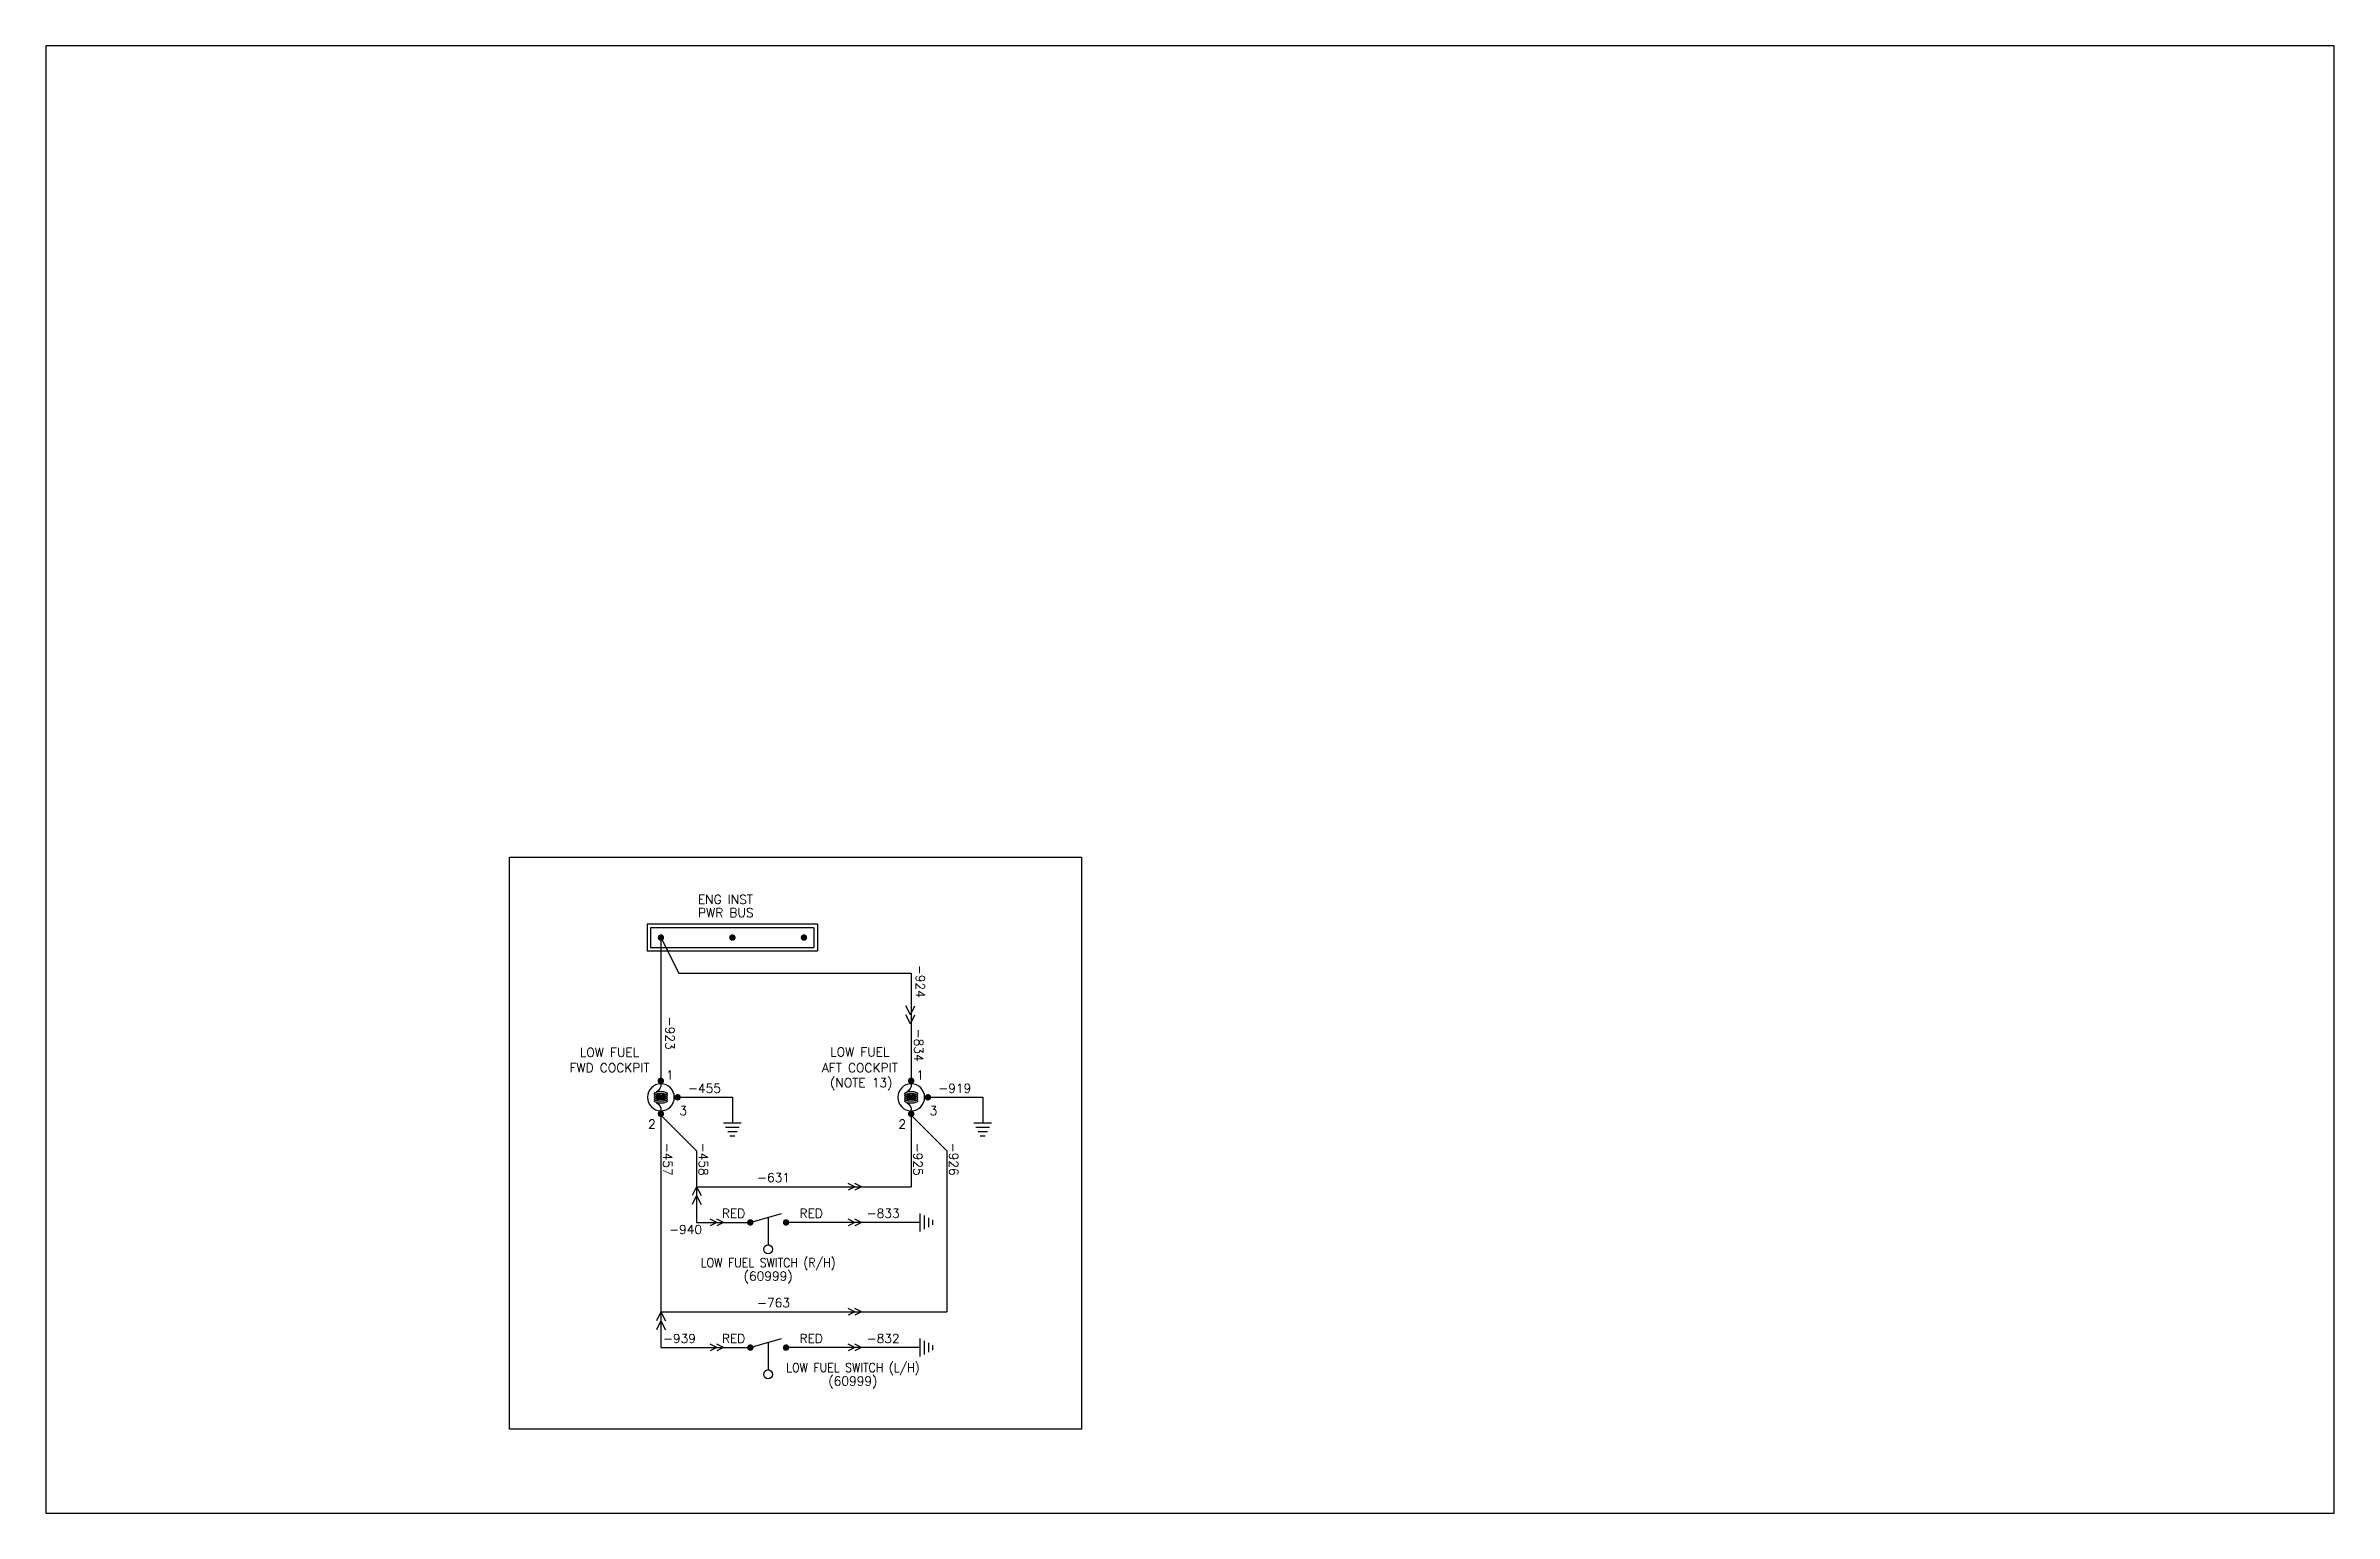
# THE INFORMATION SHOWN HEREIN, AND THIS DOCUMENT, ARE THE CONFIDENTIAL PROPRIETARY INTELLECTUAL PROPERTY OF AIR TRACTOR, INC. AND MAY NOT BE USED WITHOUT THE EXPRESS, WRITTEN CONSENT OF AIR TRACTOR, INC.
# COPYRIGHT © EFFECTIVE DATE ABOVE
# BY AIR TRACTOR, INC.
# Model space of a CAD drawing. Extents: x 0 to 32, y 0 to 20.5.
import ezdxf
from ezdxf.enums import TextEntityAlignment as Align

# ---------------------------------------------------------------- set-up
doc = ezdxf.new("R2010")
doc.units = 0
doc.header["$LTSCALE"] = 0.3
doc.header["$MEASUREMENT"] = 0
for name, color, linetype in [('1', 1, 'CONTINUOUS'), ('N', 2, 'CONTINUOUS'), ('NOTES', 2, 'CONTINUOUS'), ('TB Border', 9, 'CONTINUOUS'), ('W', 11, 'CONTINUOUS'), ('WIRE', 11, 'CONTINUOUS')]:
    doc.layers.add(name, color=color, linetype=linetype)
doc.styles.add('130', font='ROMANS', dxfattribs={"height": 0.125})

# ---------------------------------------------------------------- blocks, each defined once
blk = doc.blocks.new('LIGHT')
at = {"layer": '1', "const_width": 0.045}
for points in [[(-0.208, 0, -1), (-0.253, 0, -1)], [(0.208, 0, 1), (0.253, 0, 1)]]:
    blk.add_lwpolyline(points, format="xyb", close=True, dxfattribs=at)
at = {"layer": '1', "color": 4}
for points in [[(-0.055, -0.088, 0.236857), (-0.046, -0.084, 0.085474), (-0.035, -0.062, 0.043091), (-0.03, -0.036, 0.031808), (-0.027, 0, 0.031808), (-0.03, 0.036, 0.043091), (-0.035, 0.062, 0.085474), (-0.046, 0.084, 0.236857), (-0.055, 0.088, 0.236857), (-0.063, 0.084, 0.085474), (-0.074, 0.062, 0.043091), (-0.08, 0.036, 0.031808), (-0.082, 0, 0.031808), (-0.08, -0.036, 0.043091), (-0.074, -0.062, 0.085474), (-0.063, -0.084, 0.236857)], [(-0.028, -0.088, 0.236857), (-0.019, -0.084, 0.085474), (-0.008, -0.062, 0.043091), (-0.003, -0.036, 0.031808), (0, 0, 0.031808), (-0.003, 0.036, 0.043091), (-0.008, 0.062, 0.085474), (-0.019, 0.084, 0.236857), (-0.028, 0.088, 0.236857), (-0.036, 0.084, 0.085474), (-0.047, 0.062, 0.043091), (-0.053, 0.036, 0.031808), (-0.055, 0, 0.031808), (-0.053, -0.036, 0.043091), (-0.047, -0.062, 0.085474), (-0.036, -0.084, 0.236857)], [(0, -0.088, 0.236857), (0.008, -0.084, 0.085474), (0.019, -0.062, 0.043091), (0.025, -0.036, 0.031808), (0.027, 0, 0.031808), (0.025, 0.036, 0.043091), (0.019, 0.062, 0.085474), (0.008, 0.084, 0.236857), (0, 0.088, 0.236857), (-0.008, 0.084, 0.085474), (-0.019, 0.062, 0.043091), (-0.025, 0.036, 0.031808), (-0.027, 0, 0.031808), (-0.025, -0.036, 0.043091), (-0.019, -0.062, 0.085474), (-0.008, -0.084, 0.236857)], [(0.028, -0.088, 0.236857), (0.037, -0.084, 0.085474), (0.048, -0.062, 0.043091), (0.053, -0.036, 0.031808), (0.056, 0, 0.031808), (0.053, 0.036, 0.043091), (0.048, 0.062, 0.085474), (0.037, 0.084, 0.236857), (0.028, 0.088, 0.236857), (0.02, 0.084, 0.085474), (0.009, 0.062, 0.043091), (0.003, 0.036, 0.031808), (0.001, 0, 0.031808), (0.003, -0.036, 0.043091), (0.009, -0.062, 0.085474), (0.02, -0.084, 0.236857)], [(0.055, -0.088, 0.236857), (0.063, -0.084, 0.085474), (0.074, -0.062, 0.043091), (0.08, -0.036, 0.031808), (0.082, 0, 0.031808), (0.08, 0.036, 0.043091), (0.074, 0.062, 0.085474), (0.063, 0.084, 0.236857), (0.055, 0.088, 0.236857), (0.046, 0.084, 0.085474), (0.035, 0.062, 0.043091), (0.03, 0.036, 0.031808), (0.027, 0, 0.031808), (0.03, -0.036, 0.043091), (0.035, -0.062, 0.085474), (0.046, -0.084, 0.236857)]]:
    blk.add_lwpolyline(points, format="xyb", close=True, dxfattribs=at)
at = {"layer": '1'}
blk.add_circle((0, 0), 0.188, dxfattribs=at)
at = {"layer": '1', "color": 4}
for centre, start, end in [((-0.179, 0.12), 266.141, 330.892), ((0.179, 0.12), 209.108, 273.859)]:
    blk.add_arc(centre, 0.121, start, end, dxfattribs=at)
blk = doc.blocks.new('WL')
at = {"layer": '1'}
for p, q in [((0, 0), (-0.0625, -0.125)), ((0, 0), (0.0625, -0.125)), ((0, -0.125), (-0.0625, -0.25)), ((0, -0.125), (0.0625, -0.25))]:
    blk.add_line(p, q, dxfattribs=at)
blk = doc.blocks.new('GR')
at = {"layer": '1'}
for p, q in [((-0.125, 0), (0.125, 0)), ((-0.095, 0.06), (0.095, 0.06)), ((-0.065, 0.12), (0.065, 0.12)), ((-0.035, 0.18), (0.035, 0.18))]:
    blk.add_line(p, q, dxfattribs=at)

msp = doc.modelspace()

# ---------------------------------------------------------------- linework, layer by layer
at = {"layer": '1'}
for p, q in [((8.407, 8.237), (8.407, 7.862)), ((10.789, 8.237), (8.407, 8.237)), ((8.457, 8.187), (8.457, 7.912)), ((10.739, 8.187), (8.457, 8.187)), ((10.739, 8.187), (10.739, 7.912)), ((10.789, 8.237), (10.789, 7.862)), ((8.407, 7.862), (10.789, 7.862)), ((8.457, 7.912), (10.739, 7.912)), ((10.101, 4.129), (10.101, 3.754)), ((10.101, 2.379), (10.101, 2.004))]:
    msp.add_line(p, q, dxfattribs=at)
at = {"layer": '1', "const_width": 0.045}
for points in [[(8.579, 8.05, 1), (8.624, 8.05, 1)], [(9.579, 8.05, 1), (9.624, 8.05, 1)], [(10.579, 8.05, 1), (10.624, 8.05, 1)], [(8.813, 5.816, -1), (8.858, 5.816, -1)], [(12.313, 5.816, -1), (12.358, 5.816, -1)], [(9.874, 4.066, 1), (9.829, 4.066, 1)], [(10.374, 4.066, 1), (10.329, 4.066, 1)], [(9.874, 2.316, 1), (9.829, 2.316, 1)], [(10.374, 2.316, 1), (10.329, 2.316, 1)]]:
    msp.add_lwpolyline(points, format="xyb", close=True, dxfattribs=at)
at = {"layer": '1'}
for points in [[(9.851, 4.066), (10.289, 4.191)], [(9.851, 2.316), (10.289, 2.441)]]:
    msp.add_lwpolyline(points, dxfattribs=at)
for centre in [(10.101, 3.691), (10.101, 1.941)]:
    msp.add_circle(centre, 0.0625, dxfattribs=at)
at = {"layer": 'NOTES'}
for p, q in [((6.483, 9.174), (14.483, 9.174)), ((6.483, 1.174), (6.483, 9.174)), ((14.483, 9.174), (14.483, 1.174)), ((14.483, 1.174), (6.483, 1.174))]:
    msp.add_line(p, q, dxfattribs=at)
at = {"layer": 'TB Border', "color": 9}
msp.add_lwpolyline([(32, 0), (32, 20.52), (0, 20.52), (0, 0)], close=True, dxfattribs=at)
at = {"layer": 'W'}
for p, q in [((8.601, 8.05), (8.601, 6.047)), ((8.601, 8.05), (8.851, 7.55)), ((12.101, 7.55), (12.101, 6.047)), ((8.851, 5.816), (9.601, 5.816)), ((9.601, 5.816), (9.601, 5.459)), ((12.351, 5.816), (13.101, 5.816)), ((13.101, 5.816), (13.101, 5.459)), ((8.601, 5.586), (8.601, 2.316)), ((8.601, 5.566), (9.101, 5.066)), ((12.101, 5.586), (12.101, 4.566)), ((12.101, 5.566), (12.601, 5.066)), ((9.101, 5.066), (9.101, 4.066)), ((12.601, 5.066), (12.601, 2.816)), ((9.101, 4.566), (12.101, 4.566)), ((9.101, 4.066), (9.851, 4.066)), ((12.226, 4.066), (10.351, 4.066)), ((8.601, 2.816), (12.601, 2.816)), ((8.601, 2.316), (9.851, 2.316)), ((12.226, 2.316), (10.351, 2.316))]:
    msp.add_line(p, q, dxfattribs=at)
at = {"layer": 'WIRE'}
msp.add_line((8.851, 7.55), (12.101, 7.55), dxfattribs=at)

# ---------------------------------------------------------------- block references
at = {"layer": '1', "xscale": -1}
for name, p, rotation in [('LIGHT', (8.601, 5.816), 90), ('LIGHT', (12.101, 5.816), 90), ('GR', (12.226, 4.066), 270), ('GR', (12.226, 2.316), 270)]:
    msp.add_blockref(name, p, dxfattribs=dict(at, rotation=rotation))
at = {"layer": '1', "xscale": 0.75, "yscale": 0.75, "zscale": 0.75, "rotation": 270}
for p in [(11.406, 4.566), (9.476, 4.066), (11.406, 4.066), (11.406, 2.816), (9.476, 2.316), (11.406, 2.316)]:
    msp.add_blockref('WL', p, dxfattribs=at)
at = {"layer": 'W', "xscale": -1, "rotation": 180}
for name, p in [('WL', (12.09, 6.843)), ('GR', (9.601, 5.459)), ('GR', (13.101, 5.459))]:
    msp.add_blockref(name, p, dxfattribs=at)
at = {"layer": 'W'}
for p in [(9.101, 4.566), (8.601, 2.816)]:
    msp.add_blockref('WL', p, dxfattribs=at)

# ---------------------------------------------------------------- texts
at = {"layer": 'N', "style": '130'}
for s, p in [('ENG INST', (9.118, 8.52)), ('PWR BUS', (9.12, 8.335)), ('-455', (8.98, 5.879)), ('-919', (12.48, 5.879)), ('-631', (9.946, 4.631)), ('RED', (9.453, 4.131)), ('RED', (10.539, 4.131)), ('-833', (11.478, 4.131)), ('-940', (8.717, 3.905)), ('-763', (9.946, 2.881)), ('-939', (8.63, 2.381)), ('RED', (9.453, 2.381)), ('RED', (10.539, 2.381)), ('-832', (11.478, 2.381))]:
    msp.add_text(s, height=0.125, dxfattribs=at).set_placement(p)
for s, p in [('-924', (12.166, 7.668)), ('-923', (8.666, 6.943)), ('-834', (12.143, 6.776)), ('-457', (8.632, 5.182)), ('-458', (9.132, 5.182)), ('-925', (12.132, 5.182)), ('-926', (12.632, 5.182))]:
    msp.add_text(s, height=0.125, rotation=270, dxfattribs=at).set_placement(p)
for s, p in [('LOW FUEL', (7.883, 6.444)), ('LOW FUEL', (11.383, 6.451)), ('FWD COCKPIT', (7.883, 6.229)), ('AFT COCKPIT', (11.383, 6.229)), ('(NOTE 13)', (11.403, 6.012))]:
    msp.add_text(s, height=0.125, dxfattribs=at).set_placement(p, align=Align.MIDDLE)
for s, p in [('1', (8.726, 6.066)), ('1', (12.226, 6.066)), ('2', (8.476, 5.379)), ('3', (8.914, 5.566)), ('2', (11.976, 5.379)), ('3', (12.414, 5.566)), ('(60999)', (10.101, 3.254)), ('(60999)', (11.286, 1.786))]:
    msp.add_text(s, height=0.125, dxfattribs=at).set_placement(p, align=Align.CENTER)
at = {"layer": 'N', "style": '130', "width": 0.9}
for s, p in [('LOW FUEL SWITCH (R/H)', (10.101, 3.441)), ('LOW FUEL SWITCH (L/H)', (11.286, 1.974))]:
    msp.add_text(s, height=0.125, dxfattribs=at).set_placement(p, align=Align.CENTER)

doc.saveas('drawing.dxf')
